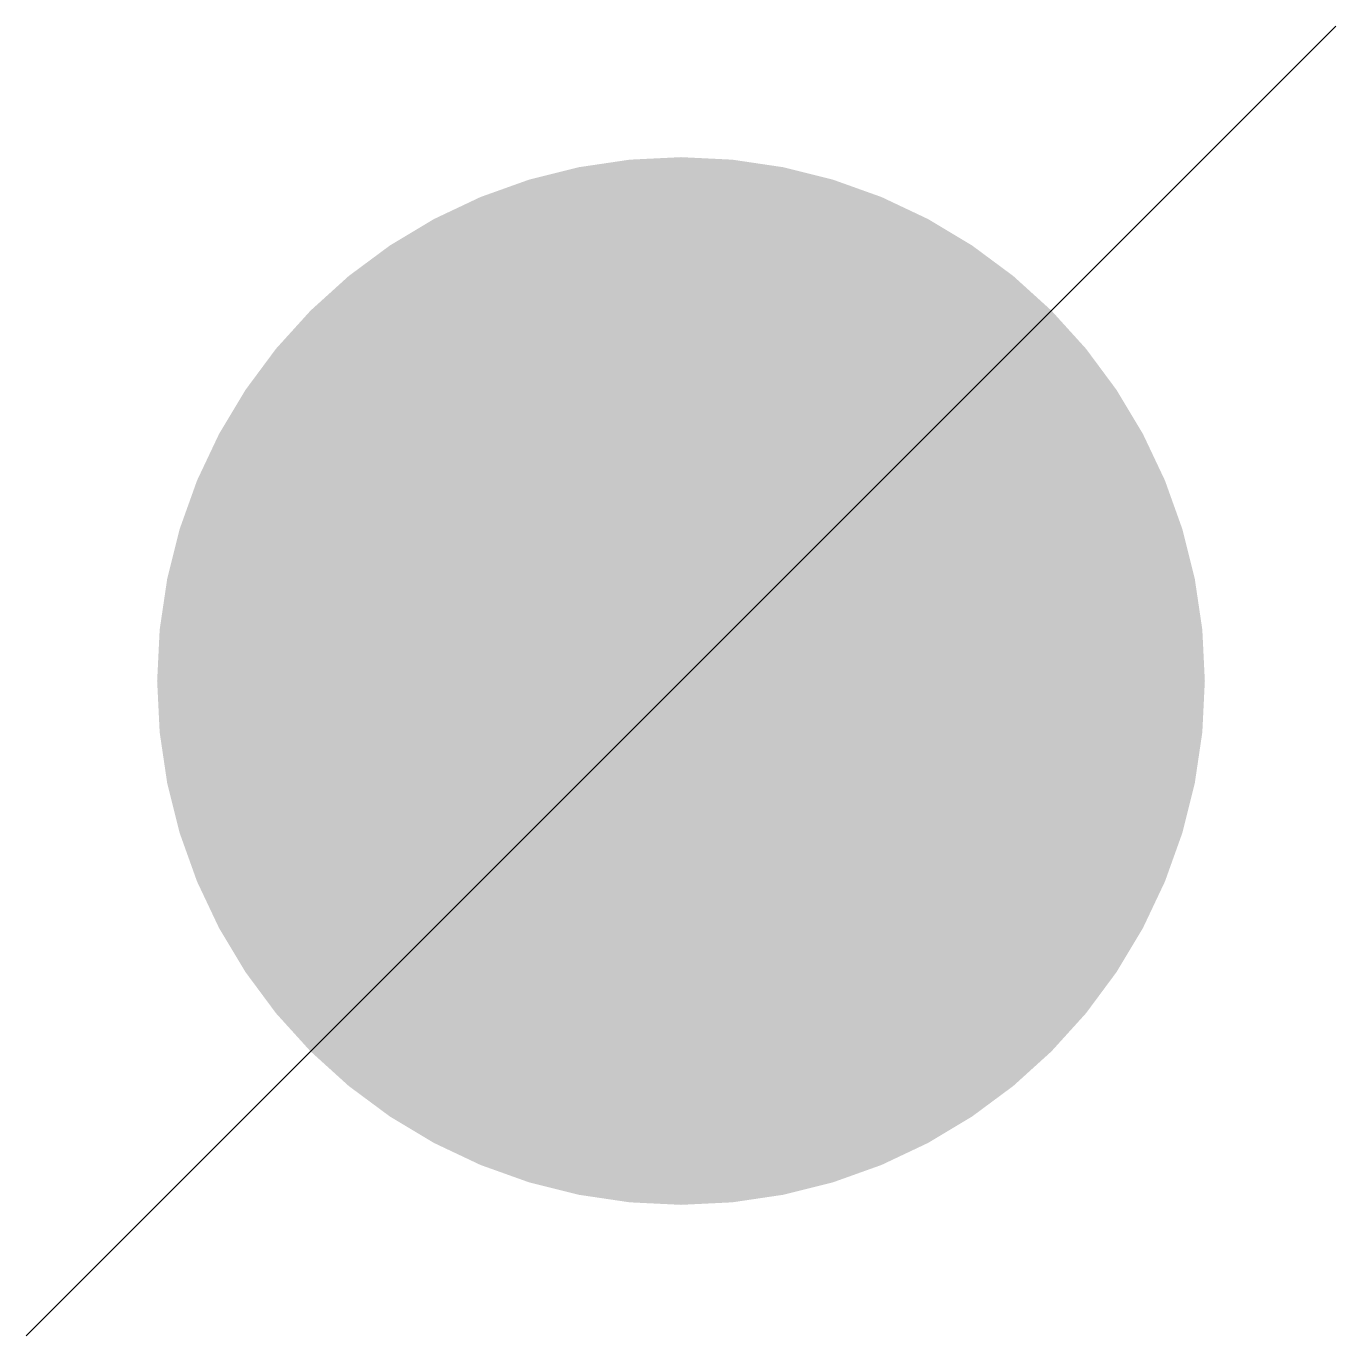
# Model space of a CAD drawing. Extents: x -1 to 1, y -1 to 1.
import ezdxf

# ---------------------------------------------------------------- set-up
doc = ezdxf.new("R2010")
doc.units = 0
doc.layers.get('0').update_dxf_attribs({"linetype": 'CONTINUOUS'})

# ---------------------------------------------------------------- blocks, each defined once
blk = doc.blocks.new('W21')
blk.add_line((-1, -1), (1, 1))
at = {"const_width": 0.8}
blk.add_lwpolyline([(-0.4, 0, 1), (0.4, 0, 1)], format="xyb", close=True, dxfattribs=at)

msp = doc.modelspace()

# ---------------------------------------------------------------- block references
at = {"xscale": -1, "rotation": 270}
msp.add_blockref('W21', (0, 0), dxfattribs=at)

doc.saveas('drawing.dxf')
